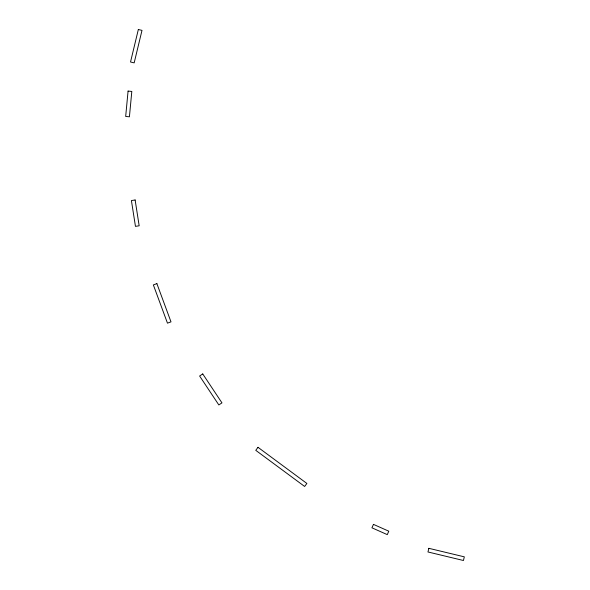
<?xml version="1.0" encoding="UTF-8"?>
<svg xmlns="http://www.w3.org/2000/svg" width="590" height="590" viewBox="0 0 590 590"><rect width="100%" height="100%" fill="white"/><g stroke="black" fill="none" stroke-linecap="round" stroke-linejoin="round"><path stroke-width="0.89" d="M128.074 91.081L125.677 116.451L129.417 116.805L131.813 91.435L128.074 91.081M138.34 29.5L130.523 61.994L134.173 62.872L141.998 30.378L138.34 29.5M428.849 548.317L427.971 551.975L463.445 560.5L464.323 556.842L428.849 548.317M373.47 524.37L371.936 527.807L387.276 534.629L388.803 531.199L373.47 524.37M258 447.316L255.765 450.332L304.639 486.47L306.874 483.446L258 447.316M202.746 373.935L199.619 376.014L218.831 404.947L221.965 402.867L202.746 373.935M156.881 283.613L153.356 284.918L167.472 323.158L170.997 321.86L156.881 283.613M135.132 199.973L131.415 200.556L135.457 226.368L139.166 225.786L135.132 199.973"/></g></svg>
